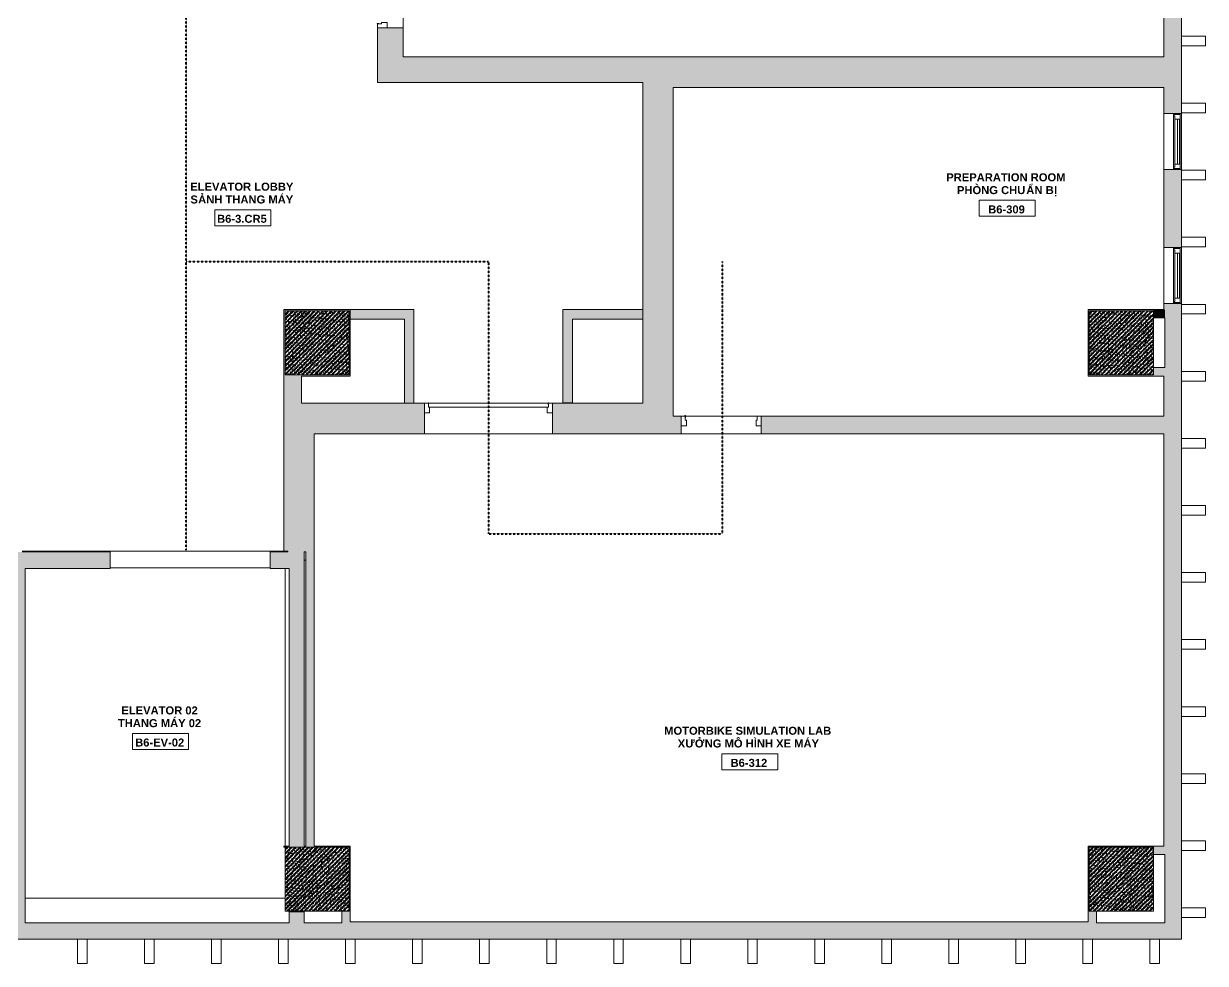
# Model space of a CAD drawing. Header units: millimetres. Extents: x -31340 to 17660, y 19597 to 75297.
# Drawn here: x 2893 to 17660, y 19597 to 31333 of the extents above; entities that cross this region are included whole.
import ezdxf

# ---------------------------------------------------------------- set-up
doc = ezdxf.new("R2010")
doc.units = ezdxf.units.MM
doc.linetypes.add('Dash', pattern=[6.35, 3.175, -3.175])
doc.linetypes.add('dash 1-1', pattern=[2, 1, -1])
for name, color, linetype, lineweight in [('A-AREA-IDEN', 2, 'Continuous', 9), ('A-DETL', 90, 'Continuous', 5), ('A-DOOR', 31, 'Continuous', 5), ('A-FLOR', 192, 'Continuous', 5), ('A-GLAZ', 151, 'Continuous', 5), ('A-GLAZ-CWMG', 51, 'Continuous', 5), ('A-GLAZ-HDLN', 1, 'Dash', 5), ('A-WALL', 113, 'Continuous', 5), ('A-WALL-PATT', 111, 'Continuous', 5), ('S-COLS', 52, 'Continuous', 5)]:
    doc.layers.add(name, color=color, linetype=linetype, lineweight=lineweight)
doc.styles.add('Arial_B', font='arialbd.ttf', dxfattribs={"height": 100})
doc.styles.add('Arial_B_1', font='arialbd.ttf', dxfattribs={"height": 100})
pattern_1 = [(50, (0, 0), (63.7639, -5.57885), [6.668, -73.343]), (355, (0, 0), (-12.33488, 66.86951), [5.334, -58.674]), (100.451, (5.314, -0.465), (51.43036, 61.29098), [5.667, -62.332]), (46.184, (0, 17.78), (94.87722, -14.71484), [10.001, -110.014]), (96.636, (7.91, 16.55), (83.09115, 86.5993), [8.5, -93.497]), (351.184, (0, 17.78), (83.09204, 86.59928), [8.001, -88.011]), (21, (8.89, 13.335), (53.06449, -35.79273), [6.667, -73.342]), (326, (8.89, 13.335), (21.63066, 64.46546), [5.334, -58.674]), (71.451, (13.31, 10.35), (74.69646, 28.67237), [5.667, -62.332]), (37.5, (0, 0), (1.080413, 29.594271), [1.676, -56.286, 1.676, -57.887, -58.896]), (37.5, (0, 0), (1.080413, 29.594271), [-117.526, 1.676, -57.22]), (7.5, (0, 0), (23.386368, 35.063507), [1.676, -32.283, 1.676, -54.953, -22.447]), (7.5, (0, 0), (23.386368, 35.063507), [-90.589, 1.676, -20.771]), (327.5, (-19.825, 0), (47.456567, -2.005468), [1.676, -20.549, 1.676, -67.666, -92.011]), (327.5, (-19.825, 0), (47.456567, -2.005468), [-91.567, 1.676, -90.335]), (317.5, (-28.715, 0), (51.84495, 8.89904), [1.676, -27.216, 1.676, -44.374, -65.342]), (317.5, (-28.715, 0), (51.84495, 8.89904), [-74.943, 1.676, -63.665]), (45, (0, 0), (-26.71591, 26.71591), []), (45, (0, 10.89), (-26.71591, 26.71591), [])]

# ---------------------------------------------------------------- blocks, each defined once
blk = doc.blocks.new('M_Concrete-Square-Column - C1 - 800 X 800-V4-3rd Traffic Floor Plan - Pedestrian')
at = {"layer": 'S-COLS'}
h = blk.add_hatch(dxfattribs=at)
h.set_pattern_fill('FP_7', color=256, style=0, pattern_type=2)
h.set_pattern_definition([(50, (-16610.066, -27347), (63.7639, -5.57885), [6.667, -73.342]), (355, (-16610.066, -27347), (-12.33488, 66.86951), [5.334, -58.674]), (100.451, (-16604.75, -27347.465), (51.43036, 61.29098), [5.667, -62.332]), (46.184, (-16610.066, -27329.22), (94.87722, -14.71484), [10.001, -110.014]), (96.636, (-16602.16, -27330.45), (83.09115, 86.5993), [8.5, -93.497]), (351.184, (-16610.07, -27329.22), (83.09204, 86.59928), [8.001, -88.011]), (21, (-16601.176, -27333.665), (53.06449, -35.79273), [6.667, -73.342]), (326, (-16601.176, -27333.665), (21.63066, 64.46546), [5.334, -58.674]), (71.451, (-16596.754, -27336.65), (74.69646, 28.67237), [5.667, -62.332]), (37.5, (-16610.066, -27347), (1.080413, 29.594271), [1.676, -56.286, 1.676, -57.887, -58.896]), (37.5, (-16610.066, -27347), (1.080413, 29.594271), [-117.526, 1.676, -57.22]), (7.5, (-16610.066, -27347), (23.386368, 35.063507), [1.676, -32.283, 1.676, -54.953, -22.447]), (7.5, (-16610.066, -27347), (23.386368, 35.063507), [-90.589, 1.676, -20.771]), (327.5, (-16629.89, -27347), (47.456567, -2.005468), [1.676, -20.549, 1.676, -67.666, -92.012]), (327.5, (-16629.89, -27347), (47.456567, -2.005468), [-91.567, 1.676, -90.335]), (317.5, (-16638.78, -27347), (51.84495, 8.89904), [1.676, -27.216, 1.676, -44.374, -65.341]), (317.5, (-16638.78, -27347), (51.84495, 8.89904), [-74.943, 1.676, -63.665]), (45, (-16610.066, -27347), (-26.716616, 26.716616), []), (45, (-16610.066, -27336.11), (-26.716616, 26.716616), [])])
h.paths.add_polyline_path([(-400, -400), (400, -400), (400, 400), (-400, 400)])
at = {"layer": 'S-COLS', "lineweight": 15}
for p, q in [((400, 400), (-400, 400)), ((-400, 400), (-400, -400)), ((400, -400), (400, 400)), ((-400, -400), (400, -400))]:
    blk.add_line(p, q, dxfattribs=at)
blk = doc.blocks.new('M_Concrete-Square-Column - C1 - 800 X 800-V5-3rd Traffic Floor Plan - Pedestrian')
at = {"layer": 'S-COLS'}
h = blk.add_hatch(dxfattribs=at)
h.set_pattern_fill('FP_8', color=256, style=0, pattern_type=2)
h.set_pattern_definition([(50, (-16610.066, -20647), (63.7639, -5.57885), [6.667, -73.342]), (355, (-16610.066, -20647), (-12.33488, 66.86951), [5.334, -58.674]), (100.451, (-16604.75, -20647.465), (51.43036, 61.29098), [5.667, -62.332]), (46.184, (-16610.066, -20629.22), (94.87722, -14.71484), [10.001, -110.014]), (96.636, (-16602.16, -20630.45), (83.09115, 86.5993), [8.5, -93.497]), (351.184, (-16610.07, -20629.22), (83.09204, 86.59928), [8.001, -88.011]), (21, (-16601.176, -20633.665), (53.06449, -35.79273), [6.667, -73.342]), (326, (-16601.176, -20633.665), (21.63066, 64.46546), [5.334, -58.674]), (71.451, (-16596.754, -20636.65), (74.69646, 28.67237), [5.667, -62.332]), (37.5, (-16610.066, -20647), (1.080413, 29.594271), [1.676, -56.286, 1.676, -57.887, -58.896]), (37.5, (-16610.066, -20647), (1.080413, 29.594271), [-117.526, 1.676, -57.22]), (7.5, (-16610.066, -20647), (23.386368, 35.063507), [1.676, -32.283, 1.676, -54.953, -22.447]), (7.5, (-16610.066, -20647), (23.386368, 35.063507), [-90.589, 1.676, -20.771]), (327.5, (-16629.89, -20647), (47.456567, -2.005468), [1.676, -20.549, 1.676, -67.666, -92.012]), (327.5, (-16629.89, -20647), (47.456567, -2.005468), [-91.567, 1.676, -90.335]), (317.5, (-16638.78, -20647), (51.84495, 8.89904), [1.676, -27.216, 1.676, -44.374, -65.341]), (317.5, (-16638.78, -20647), (51.84495, 8.89904), [-74.943, 1.676, -63.665]), (45, (-16610.066, -20647), (-26.716616, 26.716616), []), (45, (-16610.066, -20636.11), (-26.716616, 26.716616), [])])
h.paths.add_polyline_path([(-400, -400), (400, -400), (400, 400), (-400, 400)])
at = {"layer": 'S-COLS', "lineweight": 15}
for p, q in [((400, 400), (-400, 400)), ((-400, 400), (-400, -400)), ((400, -400), (400, 400)), ((-400, -400), (400, -400))]:
    blk.add_line(p, q, dxfattribs=at)
blk = doc.blocks.new('DP3-DF203 - DP3-DF203b-10885528-3rd Traffic Floor Plan - Pedestrian')
at = {"layer": 'A-DOOR'}
for p, q in [((-753, 190), (-797, 190)), ((-750, 188), (-750, 174)), ((-750, 174), (-747, 174)), ((-750, 143), (-750, 174)), ((-747, 174), (-747, 193)), ((747, 193), (747, 174)), ((747, 174), (750, 174)), ((750, 174), (750, 188)), ((750, 174), (750, 143)), ((797, 190), (753, 190)), ((-797, 70), (-738, 70)), ((-738, 140), (-747, 140)), ((-735, 73), (-735, 137)), ((735, 137), (735, 73)), ((747, 140), (738, 140)), ((738, 70), (797, 70))]:
    blk.add_line(p, q, dxfattribs=at)
for centre, radius, start, end in [((-797, 187), 3, 90, 180.0361), ((-797, 187), 3, 141.4492, 180.0361), ((-797, 187), 3, 90, 128.5869), ((-750, 193), 3, 0, 249.3211), ((-753, 187), 3, 0, 90), ((-753, 187), 3, 360, 90), ((-750, 193), 3, 58.6638, 131.9935), ((-750, 193), 3, 58.6638, 131.9935), ((-750, 193), 3, 58.6638, 131.9935), ((-750, 193), 3, 58.6638, 131.9935), ((-750, 193), 3, 58.6638, 131.9935), ((-750, 193), 3, 58.6638, 131.9935), ((-750, 193), 3, 58.6638, 131.9935), ((-752, 188), 2.19, 3.0662, 59.0753), ((750, 193), 3, 290.6789, 180), ((750, 193), 3, 48.0065, 121.3362), ((750, 193), 3, 48.0065, 121.3362), ((750, 193), 3, 48.0065, 121.3362), ((750, 193), 3, 48.0065, 121.3362), ((750, 193), 3, 48.0065, 121.3362), ((750, 193), 3, 48.0065, 121.3362), ((750, 193), 3, 48.0065, 121.3362), ((752, 188), 2.19, 120.9247, 176.9338), ((753, 187), 3, 90, 180), ((753, 187), 3, 90, 180), ((797, 187), 3, 359.9639, 90), ((797, 187), 3, 51.4131, 90), ((797, 187), 3, 359.9639, 38.5508), ((-797, 73), 3, 180, 270), ((-797, 73), 3, 180, 270), ((-747, 143), 3, 180, 270), ((-738, 137), 3, 360, 90), ((-738, 137), 3, 360, 90), ((-738, 73), 3, 270, 360), ((-738, 73), 3, 270, 360), ((738, 137), 3, 90, 180), ((738, 137), 3, 90, 180), ((738, 73), 3, 180, 270), ((738, 73), 3, 180, 270), ((747, 143), 3, 270, 0), ((797, 73), 3, 270, 360), ((797, 73), 3, 270, 0)]:
    blk.add_arc(centre, radius, start, end, dxfattribs=at)
blk = doc.blocks.new('DP3-D103 - DP3-D103-10367628-3rd Traffic Floor Plan - Pedestrian')
at = {"layer": 'A-DOOR'}
for p, q in [((-497, 10), (-438, 10)), ((-435, 7), (-435, -57)), ((435, -57), (435, 7)), ((438, 10), (497, 10)), ((-453, -110), (-497, -110)), ((-450, -63), (-450, -107)), ((-438, -60), (-447, -60)), ((447, -60), (438, -60)), ((447, -94), (447, -113)), ((450, -94), (447, -94)), ((450, -94), (450, -63)), ((450, -108), (450, -94)), ((497, -110), (453, -110))]:
    blk.add_line(p, q, dxfattribs=at)
for centre, radius, start, end in [((-497, 7), 3, 90, 180), ((-497, 7), 3, 90, 180), ((-438, 7), 3, 0, 90), ((-438, 7), 3, 0, 90), ((438, 7), 3, 90, 180), ((438, 7), 3, 90, 180), ((497, 7), 3, 0, 90), ((497, 7), 3, 0, 90), ((-497, -107), 3, 179.9639, 270), ((-497, -107), 3, 179.9639, 218.5508), ((-497, -107), 3, 231.4131, 270), ((-453, -107), 3, 270, 360), ((-453, -107), 3, 270, 0), ((-447, -63), 3, 90, 180), ((-438, -57), 3, 270, 0), ((-438, -57), 3, 270, 0), ((438, -57), 3, 180, 270), ((438, -57), 3, 180, 270), ((447, -63), 3, 0, 90), ((450, -113), 3, 180, 69.3211), ((450, -113), 3, 238.6638, 311.9935), ((450, -113), 3, 238.6638, 311.9935), ((450, -113), 3, 238.6638, 311.9935), ((450, -113), 3, 238.6638, 311.9935), ((450, -113), 3, 238.6638, 311.9935), ((450, -113), 3, 238.6638, 311.9935), ((450, -113), 3, 238.6638, 311.9935), ((453, -107), 3, 180, 270), ((453, -107), 3, 180, 270), ((452, -108), 2.19, 183.0662, 239.0753), ((497, -107), 3, 270, 0.0361), ((497, -107), 3, 270, 308.5869), ((497, -107), 3, 321.4492, 0.0361)]:
    blk.add_arc(centre, radius, start, end, dxfattribs=at)
blk = doc.blocks.new('VGU_CLUSTER_W1A - W2A - W3A - W4 - W5C - W6 - VGU_CLUSTER_W1A-8561551-3rd Traffic Floor Plan - Pedestrian')
at = {"layer": 'A-GLAZ', "lineweight": 9}
for p, q in [((-337, 95), (-350, 95)), ((-350, 12), (-337, 12)), ((-337, 95), (-337, 12)), ((-281, 95), (-337, 95)), ((-337, 12), (-337, 95)), ((-337, 12), (-322, 12)), ((-322, 12), (-322, 28)), ((-322, 28), (-281, 28)), ((-281, 28), (-281, 95)), ((281, 88), (-281, 88)), ((-281, 88), (-281, 63)), ((-281, 63), (281, 63)), ((337, 95), (281, 95)), ((281, 95), (281, 28)), ((281, 63), (281, 88)), ((281, 28), (322, 28)), ((322, 28), (322, 12)), ((322, 12), (337, 12)), ((337, 12), (337, 95)), ((350, 95), (337, 95)), ((337, 95), (337, 12)), ((337, 12), (350, 12))]:
    blk.add_line(p, q, dxfattribs=at)
at = {"layer": 'A-GLAZ'}
for p, q in [((-322, 12), (322, 12)), ((281, 95), (-281, 95)), ((-281, 28), (281, 28))]:
    blk.add_line(p, q, dxfattribs=at)
at = {"layer": 'A-GLAZ-HDLN'}
for p in [(-13, 12), (13, 12)]:
    blk.add_line(p, (0, 12), dxfattribs=at)
blk = doc.blocks.new('DP3-DF203 - DP3-DF203a-10885531-3rd Traffic Floor Plan - Pedestrian')
at = {"layer": 'A-DOOR'}
for p, q in [((-797, -40), (-738, -40)), ((-750, -113), (-750, -144)), ((-747, -144), (-750, -144)), ((-750, -144), (-750, -158)), ((-738, -110), (-747, -110)), ((-747, -163), (-747, -144)), ((-735, -43), (-735, -107)), ((735, -107), (735, -43)), ((738, -40), (797, -40)), ((747, -110), (738, -110)), ((747, -144), (747, -163)), ((750, -144), (747, -144)), ((750, -144), (750, -113)), ((750, -158), (750, -144)), ((-753, -160), (-797, -160)), ((797, -160), (753, -160))]:
    blk.add_line(p, q, dxfattribs=at)
for centre, radius, start, end in [((-797, -43), 3, 90, 180), ((-797, -43), 3, 90, 180), ((-747, -113), 3, 90, 180), ((-738, -43), 3, 0, 90), ((-738, -43), 3, 0, 90), ((-738, -107), 3, 270, 0), ((-738, -107), 3, 270, 0), ((738, -43), 3, 90, 180), ((738, -43), 3, 90, 180), ((738, -107), 3, 180, 270), ((738, -107), 3, 180, 270), ((747, -113), 3, 0, 90), ((797, -43), 3, 0, 90), ((797, -43), 3, 0, 90), ((-797, -157), 3, 179.9639, 270), ((-797, -157), 3, 179.9639, 218.5508), ((-797, -157), 3, 231.4131, 270), ((-753, -157), 3, 270, 360), ((-753, -157), 3, 270, 0), ((-750, -163), 3, 110.6789, 360), ((-750, -163), 3, 228.0065, 301.3362), ((-750, -163), 3, 228.0065, 301.3362), ((-750, -163), 3, 228.0065, 301.3362), ((-750, -163), 3, 228.0065, 301.3362), ((-750, -163), 3, 228.0065, 301.3362), ((-750, -163), 3, 228.0065, 301.3362), ((-750, -163), 3, 228.0065, 301.3362), ((-752, -158), 2.19, 300.9247, 356.9338), ((750, -163), 3, 180, 69.3211), ((750, -163), 3, 238.6638, 311.9935), ((750, -163), 3, 238.6638, 311.9935), ((750, -163), 3, 238.6638, 311.9935), ((750, -163), 3, 238.6638, 311.9935), ((750, -163), 3, 238.6638, 311.9935), ((750, -163), 3, 238.6638, 311.9935), ((750, -163), 3, 238.6638, 311.9935), ((753, -157), 3, 180, 270), ((753, -157), 3, 180, 270), ((752, -158), 2.19, 183.0662, 239.0753), ((797, -157), 3, 270, 0.0361), ((797, -157), 3, 270, 308.5869), ((797, -157), 3, 321.4492, 0.0361)]:
    blk.add_arc(centre, radius, start, end, dxfattribs=at)
blk = doc.blocks.new('Room Tag - Room Tag-8377849-3rd Traffic Floor Plan - Pedestrian')
at = {"layer": 'A-AREA-IDEN'}
for p, q in [((-7, -0.80625), (-7, -4.80625)), ((-7, -0.80625), (7, -0.80625)), ((7, -0.80625), (7, -4.80625)), ((-7, -4.80625), (7, -4.80625))]:
    blk.add_line(p, q, dxfattribs=at)

msp = doc.modelspace()

# ---------------------------------------------------------------- hatches: boundary and pattern name
at = {"layer": 'A-WALL-PATT'}
h = msp.add_hatch(color=256, dxfattribs=at)
h.paths.add_polyline_path([(7635, 30917), (7635, 31282), (7315, 31282), (7315, 30917)])
h.paths.add_polyline_path([(7635, 32882), (7635, 39232), (7315, 39232), (7315, 32882)])
h.paths.add_polyline_path([(7315, 40232), (7635, 40232), (7635, 45282), (7315, 45282), (7315, 40282)])
h.paths.add_polyline_path([(7315, 46882), (7635, 46882), (7635, 50827), (7315, 50827), (7315, 46982)])
h = msp.add_hatch(color=256, dxfattribs=at)
h.paths.add_polyline_path([(17155, 27762), (17360, 27762), (17360, 27836), (17140, 27836), (17140, 27762)])
h.paths.add_polyline_path([(17140, 28536), (17360, 28536), (17360, 29511), (17140, 29511)])
h.paths.add_polyline_path([(17360, 30211), (17360, 32024), (17140, 32024), (17140, 30211)])
h.paths.add_polyline_path([(17140, 32724), (17360, 32724), (17360, 33532), (17140, 33532)])
for points in [[(7315, 30597), (10630, 30597), (10630, 30917), (7315, 30917)], [(11010, 26592), (11010, 30917), (10630, 30917), (10630, 26592)], [(12838, 30537), (17140, 30537), (17140, 30917), (11010, 30917), (11010, 30537)], [(6160, 27747), (6975, 27747), (6975, 27762), (6145, 27762), (6145, 27747)], [(6160, 27747), (6145, 27747), (6145, 26947), (6160, 26947)], [(6975, 26932), (6975, 27747), (6960, 27747), (6960, 26932)], [(7770, 27642), (7770, 27762), (6975, 27762), (6975, 27642), (7650, 27642)], [(7650, 26592), (7770, 26592), (7770, 27642), (7650, 27642), (7650, 26826)], [(9630, 26597), (9750, 26597), (9750, 27762), (9630, 27762), (9630, 26826)], [(10526, 27642), (10630, 27642), (10630, 27762), (9750, 27762), (9750, 27642)], [(16195, 27747), (17010, 27747), (17010, 27762), (16195, 27762)], [(16210, 26932), (16210, 27747), (16195, 27747), (16195, 26932)], [(17155, 27657), (17155, 27762), (17010, 27762), (17010, 27657), (17140, 27657)], [(17360, 27037), (17360, 27762), (17155, 27762), (17155, 27037)], [(17140, 26932), (17360, 26932), (17360, 27037), (17010, 27037), (17010, 26932)], [(6365, 26932), (6960, 26932), (6960, 26947), (6145, 26947), (6145, 26932), (6160, 26932)], [(6145, 26592), (6365, 26592), (6365, 26932), (6145, 26932), (6145, 26826)], [(16307, 26932), (17010, 26932), (17010, 26947), (16210, 26947), (16210, 26932)], [(17140, 21062), (17360, 21062), (17360, 26932), (17140, 26932), (17140, 23308)], [(6525, 24735), (6525, 26592), (6145, 26592), (6145, 24735), (6400, 24735)], [(6525, 21062), (6525, 24735), (6420, 24735), (6420, 21062)], [(2910, 19897), (2910, 24530), (2720, 24530), (2720, 19897)], [(6400, 21062), (6400, 24530), (6210, 24530), (6210, 21062)], [(6975, 21047), (6975, 21062), (6145, 21062), (6145, 21047), (6960, 21047)], [(6975, 21047), (6960, 21047), (6960, 20247), (6975, 20247)], [(16195, 21047), (17010, 21047), (17010, 21062), (16195, 21062)], [(16210, 21047), (16195, 21047), (16195, 20247), (16210, 20247)], [(17360, 20957), (17360, 21062), (17010, 21062), (17010, 20957), (17155, 20957)], [(17360, 19897), (17360, 20957), (17155, 20957), (17155, 19897)], [(6210, 19897), (6400, 19897), (6400, 20240), (6210, 20240), (6210, 20102)], [(6870, 19897), (6975, 19897), (6975, 20247), (6870, 20247), (6870, 20102)], [(16195, 19897), (16300, 19897), (16300, 20247), (16195, 20247), (16195, 20102)], [(3588, 19897), (6210, 19897), (6210, 20102), (2910, 20102), (2910, 19897)], [(6870, 20102), (6400, 20102), (6400, 19897), (6870, 19897)], [(6975, 19897), (16195, 19897), (16195, 20117), (6975, 20117)], [(17155, 19897), (17155, 20102), (16300, 20102), (16300, 19897)]]:
    msp.add_hatch(color=256, dxfattribs=at).paths.add_polyline_path(points)
h = msp.add_hatch(color=256, dxfattribs=at)
h.paths.add_polyline_path([(7900, 26212), (7900, 26592), (6525, 26592), (6525, 26212), (7057, 26212)])
h.paths.add_polyline_path([(10526, 26212), (11010, 26212), (11010, 26592), (9500, 26592), (9500, 26212)])
h = msp.add_hatch(color=256, dxfattribs=at)
h.paths.add_polyline_path([(11110, 26212), (11110, 26432), (11010, 26432), (11010, 26212)])
h.paths.add_polyline_path([(15151, 26212), (17140, 26212), (17140, 26432), (12110, 26432), (12110, 26212), (12838, 26212)])
h = msp.add_hatch(color=256, dxfattribs=at)
h.paths.add_polyline_path([(6210, 24530), (6400, 24530), (6400, 24735), (5975, 24735), (5975, 24530), (6145, 24530)])
h.paths.add_polyline_path([(2720, 24530), (3975, 24530), (3975, 24735), (2720, 24735)])
h = msp.add_hatch(color=256, dxfattribs=at)
h.paths.add_polyline_path([(5975, 24735), (6195, 24735), (6195, 24745), (5975, 24745)])
h.paths.add_polyline_path([(3975, 24735), (3975, 24745), (2925, 24745), (2925, 24735), (3588, 24735)])
at = {"layer": 'S-COLS'}
h = msp.add_hatch(dxfattribs=at)
h.set_pattern_fill('FP_1', color=256, style=0, pattern_type=2)
h.set_pattern_definition(pattern_1)
h.paths.add_polyline_path([(6960, 26947), (6960, 27747), (6160, 27747), (6160, 26947)])
h = msp.add_hatch(dxfattribs=at)
h.set_pattern_fill('FP_1', color=256, style=0, pattern_type=2)
h.set_pattern_definition(pattern_1)
h.paths.add_polyline_path([(6960, 20247), (6960, 21047), (6160, 21047), (6160, 20247)])

# ---------------------------------------------------------------- linework, layer by layer
at = {"layer": 'A-DETL', "linetype": 'dash 1-1', "lineweight": 40}
for p, q in [((4925, 24757), (4925, 52157)), ((4925, 28362), (8700, 28362)), ((8700, 28362), (8700, 24962)), ((11625, 24962), (11625, 28362)), ((8700, 24962), (11625, 24962))]:
    msp.add_line(p, q, dxfattribs=at)
at = {"layer": 'A-FLOR'}
for p, q in [((9630, 26592), (9630, 26597)), ((7962, 26542), (9438, 26542)), ((11110, 26432), (11113, 26432)), ((11157, 26432), (11159, 26432)), ((11163, 26432), (12063, 26432)), ((12107, 26432), (12110, 26432)), ((9500, 26212), (7900, 26212)), ((12110, 26212), (11110, 26212)), ((2875, 24745), (2925, 24745)), ((3975, 24745), (5975, 24745)), ((3975, 24537), (5975, 24537)), ((6160, 24530), (6160, 21062)), ((6160, 20412), (2910, 20412))]:
    msp.add_line(p, q, dxfattribs=at)
at = {"layer": 'A-GLAZ-CWMG'}
for p, q in [((17360, 31177), (17360, 31057)), ((17660, 31177), (17360, 31177)), ((17660, 31057), (17660, 31177)), ((17360, 31057), (17660, 31057)), ((17360, 30340), (17360, 30220)), ((17660, 30340), (17360, 30340)), ((17660, 30220), (17660, 30340)), ((17360, 30220), (17660, 30220)), ((17360, 29502), (17360, 29382)), ((17660, 29502), (17360, 29502)), ((17660, 29382), (17660, 29502)), ((17360, 29382), (17660, 29382)), ((17360, 28665), (17360, 28545)), ((17660, 28665), (17360, 28665)), ((17660, 28545), (17660, 28665)), ((17360, 28545), (17660, 28545)), ((17360, 27827), (17360, 27707)), ((17660, 27827), (17360, 27827)), ((17660, 27707), (17660, 27827)), ((17360, 27707), (17660, 27707)), ((17360, 26990), (17360, 26870)), ((17660, 26990), (17360, 26990)), ((17660, 26870), (17660, 26990)), ((17360, 26870), (17660, 26870)), ((17360, 26152), (17360, 26032)), ((17660, 26152), (17360, 26152)), ((17660, 26032), (17660, 26152)), ((17360, 26032), (17660, 26032)), ((17360, 25315), (17360, 25195)), ((17660, 25315), (17360, 25315)), ((17660, 25195), (17660, 25315)), ((17360, 25195), (17660, 25195)), ((17360, 24477), (17360, 24357)), ((17660, 24477), (17360, 24477)), ((17660, 24357), (17660, 24477)), ((17360, 24357), (17660, 24357)), ((17360, 23640), (17360, 23520)), ((17660, 23640), (17360, 23640)), ((17660, 23520), (17660, 23640)), ((17360, 23520), (17660, 23520)), ((17360, 22802), (17360, 22682)), ((17660, 22802), (17360, 22802)), ((17660, 22682), (17660, 22802)), ((17360, 22682), (17660, 22682)), ((17360, 21965), (17360, 21845)), ((17660, 21965), (17360, 21965)), ((17660, 21845), (17660, 21965)), ((17360, 21845), (17660, 21845)), ((17360, 21127), (17360, 21007)), ((17660, 21127), (17360, 21127)), ((17660, 21007), (17660, 21127)), ((17360, 21007), (17660, 21007)), ((17360, 20290), (17360, 20170)), ((17660, 20290), (17360, 20290)), ((17660, 20170), (17660, 20290)), ((17360, 20170), (17660, 20170)), ((3686, 19897), (3566, 19897)), ((3566, 19897), (3566, 19597)), ((3686, 19597), (3686, 19897)), ((4524, 19897), (4404, 19897)), ((4404, 19897), (4404, 19597)), ((4524, 19597), (4524, 19897)), ((5361, 19897), (5241, 19897)), ((5241, 19897), (5241, 19597)), ((5361, 19597), (5361, 19897)), ((6199, 19897), (6079, 19897)), ((6079, 19897), (6079, 19597)), ((6199, 19597), (6199, 19897)), ((7036, 19897), (6916, 19897)), ((6916, 19897), (6916, 19597)), ((7036, 19597), (7036, 19897)), ((7874, 19897), (7754, 19897)), ((7754, 19897), (7754, 19597)), ((7874, 19597), (7874, 19897)), ((8711, 19897), (8591, 19897)), ((8591, 19897), (8591, 19597)), ((8711, 19597), (8711, 19897)), ((9549, 19897), (9429, 19897)), ((9429, 19897), (9429, 19597)), ((9549, 19597), (9549, 19897)), ((10386, 19897), (10266, 19897)), ((10266, 19897), (10266, 19597)), ((10386, 19597), (10386, 19897)), ((11224, 19897), (11104, 19897)), ((11104, 19897), (11104, 19597)), ((11224, 19597), (11224, 19897)), ((12061, 19897), (11941, 19897)), ((11941, 19897), (11941, 19597)), ((12061, 19597), (12061, 19897)), ((12899, 19897), (12779, 19897)), ((12779, 19897), (12779, 19597)), ((12899, 19597), (12899, 19897)), ((13736, 19897), (13616, 19897)), ((13616, 19897), (13616, 19597)), ((13736, 19597), (13736, 19897)), ((14574, 19897), (14454, 19897)), ((14454, 19897), (14454, 19597)), ((14574, 19597), (14574, 19897)), ((15411, 19897), (15291, 19897)), ((15291, 19897), (15291, 19597)), ((15411, 19597), (15411, 19897)), ((16249, 19897), (16129, 19897)), ((16129, 19897), (16129, 19597)), ((16249, 19597), (16249, 19897)), ((17086, 19897), (16966, 19897)), ((16966, 19897), (16966, 19597)), ((17086, 19597), (17086, 19897)), ((3566, 19597), (3686, 19597)), ((4404, 19597), (4524, 19597)), ((5241, 19597), (5361, 19597)), ((6079, 19597), (6199, 19597)), ((6916, 19597), (7036, 19597)), ((7754, 19597), (7874, 19597)), ((8591, 19597), (8711, 19597)), ((9429, 19597), (9549, 19597)), ((10266, 19597), (10386, 19597)), ((11104, 19597), (11224, 19597)), ((11941, 19597), (12061, 19597)), ((12779, 19597), (12899, 19597)), ((13616, 19597), (13736, 19597)), ((14454, 19597), (14574, 19597)), ((15291, 19597), (15411, 19597)), ((16129, 19597), (16249, 19597)), ((16966, 19597), (17086, 19597))]:
    msp.add_line(p, q, dxfattribs=at)
at = {"layer": 'A-WALL'}
for p, q in [((7635, 32882), (7635, 31282)), ((7315, 31329), (7315, 31331)), ((7315, 31282), (7315, 31285)), ((17140, 29511), (17140, 30211)), ((17360, 30211), (17360, 29511)), ((17140, 27836), (17140, 28536)), ((17360, 28536), (17360, 27836)), ((7900, 26592), (7903, 26592)), ((7947, 26592), (7949, 26592)), ((7953, 26592), (9447, 26592)), ((9451, 26592), (9453, 26592)), ((9497, 26592), (9500, 26592)), ((6420, 24632), (6400, 24632))]:
    msp.add_line(p, q, dxfattribs=at)
at = {"layer": 'A-WALL', "lineweight": 15}
for p, q in [((17140, 32024), (17140, 30917)), ((17360, 30211), (17360, 32024)), ((7315, 31282), (7315, 30597)), ((7635, 31282), (7315, 31282)), ((7635, 30917), (7635, 31282)), ((17140, 30917), (7635, 30917)), ((7315, 30597), (10630, 30597)), ((10630, 30597), (10630, 26592)), ((11010, 26432), (11010, 30537)), ((11010, 30537), (17140, 30537)), ((17140, 30537), (17140, 30211)), ((17140, 30211), (17360, 30211)), ((17140, 29511), (17140, 28536)), ((17360, 29511), (17140, 29511)), ((17360, 28536), (17360, 29511)), ((17140, 28536), (17360, 28536)), ((17140, 27836), (17140, 27762)), ((17360, 27836), (17140, 27836)), ((17360, 19897), (17360, 27836)), ((7770, 27762), (6145, 27762)), ((6145, 27762), (6145, 26932)), ((6160, 27747), (6960, 27747)), ((6160, 26947), (6160, 27747)), ((6960, 27747), (6960, 26947)), ((6975, 27762), (6975, 26932)), ((6975, 27642), (7650, 27642)), ((7650, 27642), (7650, 26592)), ((7770, 26592), (7770, 27762)), ((9630, 27762), (9630, 26597)), ((10630, 27762), (9630, 27762)), ((9750, 26597), (9750, 27642)), ((9750, 27642), (10630, 27642)), ((16195, 27762), (16195, 26932)), ((17140, 27762), (16195, 27762)), ((17010, 27657), (17155, 27657)), ((17155, 27657), (17155, 27037)), ((17155, 27037), (17010, 27037)), ((6145, 26932), (6145, 24735)), ((6960, 26947), (6160, 26947)), ((6365, 26932), (6975, 26932)), ((6365, 26592), (6365, 26932)), ((16195, 26932), (17140, 26932)), ((17140, 26932), (17140, 26432)), ((7900, 26592), (6365, 26592)), ((7900, 26212), (7900, 26592)), ((10630, 26592), (9500, 26592)), ((9500, 26592), (9500, 26212)), ((9630, 26597), (9750, 26597)), ((11110, 26432), (11010, 26432)), ((11110, 26212), (11110, 26432)), ((17140, 26432), (12110, 26432)), ((12110, 26432), (12110, 26212)), ((6525, 26212), (7900, 26212)), ((6525, 21062), (6525, 26212)), ((9500, 26212), (11110, 26212)), ((12110, 26212), (17140, 26212)), ((17140, 26212), (17140, 21062)), ((2875, 24735), (3975, 24735)), ((3975, 24745), (2925, 24745)), ((2925, 24745), (2925, 24735)), ((3975, 24530), (3975, 24745)), ((5975, 24745), (5975, 24530)), ((6195, 24745), (5975, 24745)), ((5975, 24735), (6195, 24735)), ((6195, 24735), (6195, 24745)), ((6400, 21062), (6400, 24735)), ((6400, 24735), (6420, 24735)), ((6420, 24735), (6420, 21062)), ((2910, 20102), (2910, 24530)), ((2910, 24530), (3975, 24530)), ((5975, 24530), (6210, 24530)), ((6210, 24530), (6210, 21062)), ((6210, 21062), (6145, 21062)), ((6145, 21062), (6145, 21047)), ((6145, 21047), (6960, 21047)), ((6420, 21062), (6400, 21062)), ((6975, 21062), (6525, 21062)), ((6960, 21047), (6960, 20247)), ((6975, 20117), (6975, 21062)), ((17140, 21062), (16195, 21062)), ((16195, 21062), (16195, 20117)), ((17010, 20957), (17155, 20957)), ((17155, 20957), (17155, 20102)), ((6210, 20240), (6210, 20102)), ((6400, 20240), (6210, 20240)), ((6400, 20102), (6400, 20240)), ((6870, 20247), (6870, 20102)), ((6960, 20247), (6870, 20247)), ((16300, 20102), (16300, 20247)), ((6210, 20102), (2910, 20102)), ((6870, 20102), (6400, 20102)), ((16195, 20117), (6975, 20117)), ((17155, 20102), (16300, 20102)), ((-1468, 19897), (16300, 19897)), ((16300, 19897), (17360, 19897))]:
    msp.add_line(p, q, dxfattribs=at)
at = {"layer": 'S-COLS', "lineweight": 15}
for p, q in [((6960, 27747), (6160, 27747)), ((6160, 27747), (6160, 26947)), ((6960, 26947), (6960, 27747)), ((6160, 26947), (6960, 26947)), ((6960, 21047), (6160, 21047)), ((6160, 21047), (6160, 20247)), ((6960, 20247), (6960, 21047)), ((6160, 20247), (6960, 20247))]:
    msp.add_line(p, q, dxfattribs=at)

# ---------------------------------------------------------------- block references
at = {"layer": 'A-AREA-IDEN', "xscale": 49.99999999999998, "yscale": 49.99999999999998, "zscale": 49.99999999999998}
for p in [(15184, 29167), (5631, 29050), (4604, 22509), (11966, 22255)]:
    msp.add_blockref('Room Tag - Room Tag-8377849-3rd Traffic Floor Plan - Pedestrian', p, dxfattribs=at)
at = {"layer": 'A-DOOR'}
for name, p, rotation in [('DP3-DF203 - DP3-DF203a-10885531-3rd Traffic Floor Plan - Pedestrian', (7475, 32082), 270), ('DP3-D103 - DP3-D103-10367628-3rd Traffic Floor Plan - Pedestrian', (11610, 26322), 180)]:
    msp.add_blockref(name, p, dxfattribs=dict(at, rotation=rotation))
msp.add_blockref('DP3-DF203 - DP3-DF203b-10885528-3rd Traffic Floor Plan - Pedestrian', (8700, 26402), dxfattribs=at)
at = {"layer": 'A-GLAZ', "rotation": 270}
for p in [(17250, 29861), (17250, 28186)]:
    msp.add_blockref('VGU_CLUSTER_W1A - W2A - W3A - W4 - W5C - W6 - VGU_CLUSTER_W1A-8561551-3rd Traffic Floor Plan - Pedestrian', p, dxfattribs=at)
at = {"layer": 'S-COLS', "lineweight": 15}
for name, p in [('M_Concrete-Square-Column - C1 - 800 X 800-V4-3rd Traffic Floor Plan - Pedestrian', (16610, 27347)), ('M_Concrete-Square-Column - C1 - 800 X 800-V5-3rd Traffic Floor Plan - Pedestrian', (16610, 20647))]:
    msp.add_blockref(name, p, dxfattribs=at)

# ---------------------------------------------------------------- texts
at = {"layer": 'A-AREA-IDEN', "char_height": 100, "attachment_point": 1}
for s, insert, width, style in [('PREPARATION ROOM', (14422, 29464), 1843.88, 'Arial_B'), ('ELEVATOR LOBBY', (4975, 29347), 1587.34, 'Arial_B'), ('PHÒNG CHU', (14556, 29304), 1050.21, 'Arial_B'), ('\\fArial|b1|i0|c254|p34|;Ẩ', (15422, 29304), 124.26, 'Arial_B_1'), ('N B', (15525, 29304), 296.62, 'Arial_B'), ('\\fArial|b1|i0|c254|p34|;Ị', (15770, 29304), 48.1, 'Arial_B_1'), ('\\fArial|b1|i0|c0|p34|;S', (4977, 29187), 116.24, 'Arial_B'), ('\\fArial|b1|i0|c254|p34|;Ả', (5073, 29187), 124.26, 'Arial_B_1'), ('NH THANG MÁY', (5175, 29187), 1342.83, 'Arial_B'), ('B6-3.CR5', (5310, 28946), 765.61, 'Arial_B'), ('B6-309', (14946, 29063), 565.19, 'Arial_B'), ('ELEVATOR 02', (4114, 22806), 1182.49, 'Arial_B'), ('THANG MÁY 02', (4071, 22647), 1286.71, 'Arial_B'), ('MOTORBIKE SIMULATION LAB', (10897, 22552), 2585.44, 'Arial_B'), ('B6-EV-02', (4286, 22405), 757.59, 'Arial_B'), ('\\fArial|b1|i0|c0|p34|;X', (11066, 22393), 116.24, 'Arial_B'), ('\\fArial|b1|i0|c0|p34|;Ư', (11162, 22393), 144.3, 'Arial_B'), ('\\fArial|b1|i0|c254|p34|;Ở', (11281, 22393), 148.31, 'Arial_B_1'), ('NG MÔ HÌNH XE MÁY', (11404, 22393), 1767.72, 'Arial_B'), ('B6-312', (11727, 22151), 565.19, 'Arial_B')]:
    msp.add_mtext(s, dxfattribs=dict(at, insert=insert, width=width, style=style))

doc.saveas('drawing.dxf')
